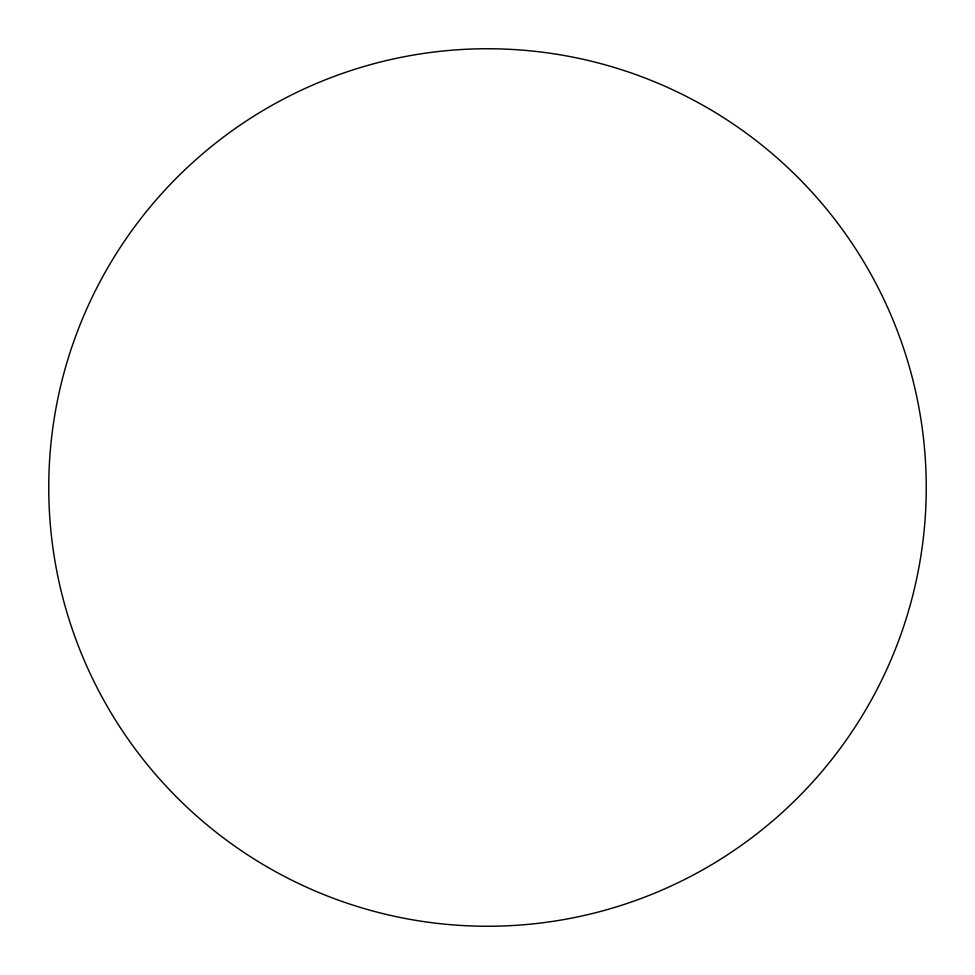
<?xml version="1.0" encoding="UTF-8"?>
<svg xmlns="http://www.w3.org/2000/svg" width="975" height="975" viewBox="0 0 975 975"><rect width="100%" height="100%" fill="white"/><g stroke="black" fill="none" stroke-linecap="round" stroke-linejoin="round"><path stroke-width="1.46" d="M268.125 867.47A438.75 438.75 0 0 0 926.25 487.5A438.75 438.75 0 0 0 268.125 107.53A438.75 438.75 0 0 0 268.125 867.47"/></g></svg>
